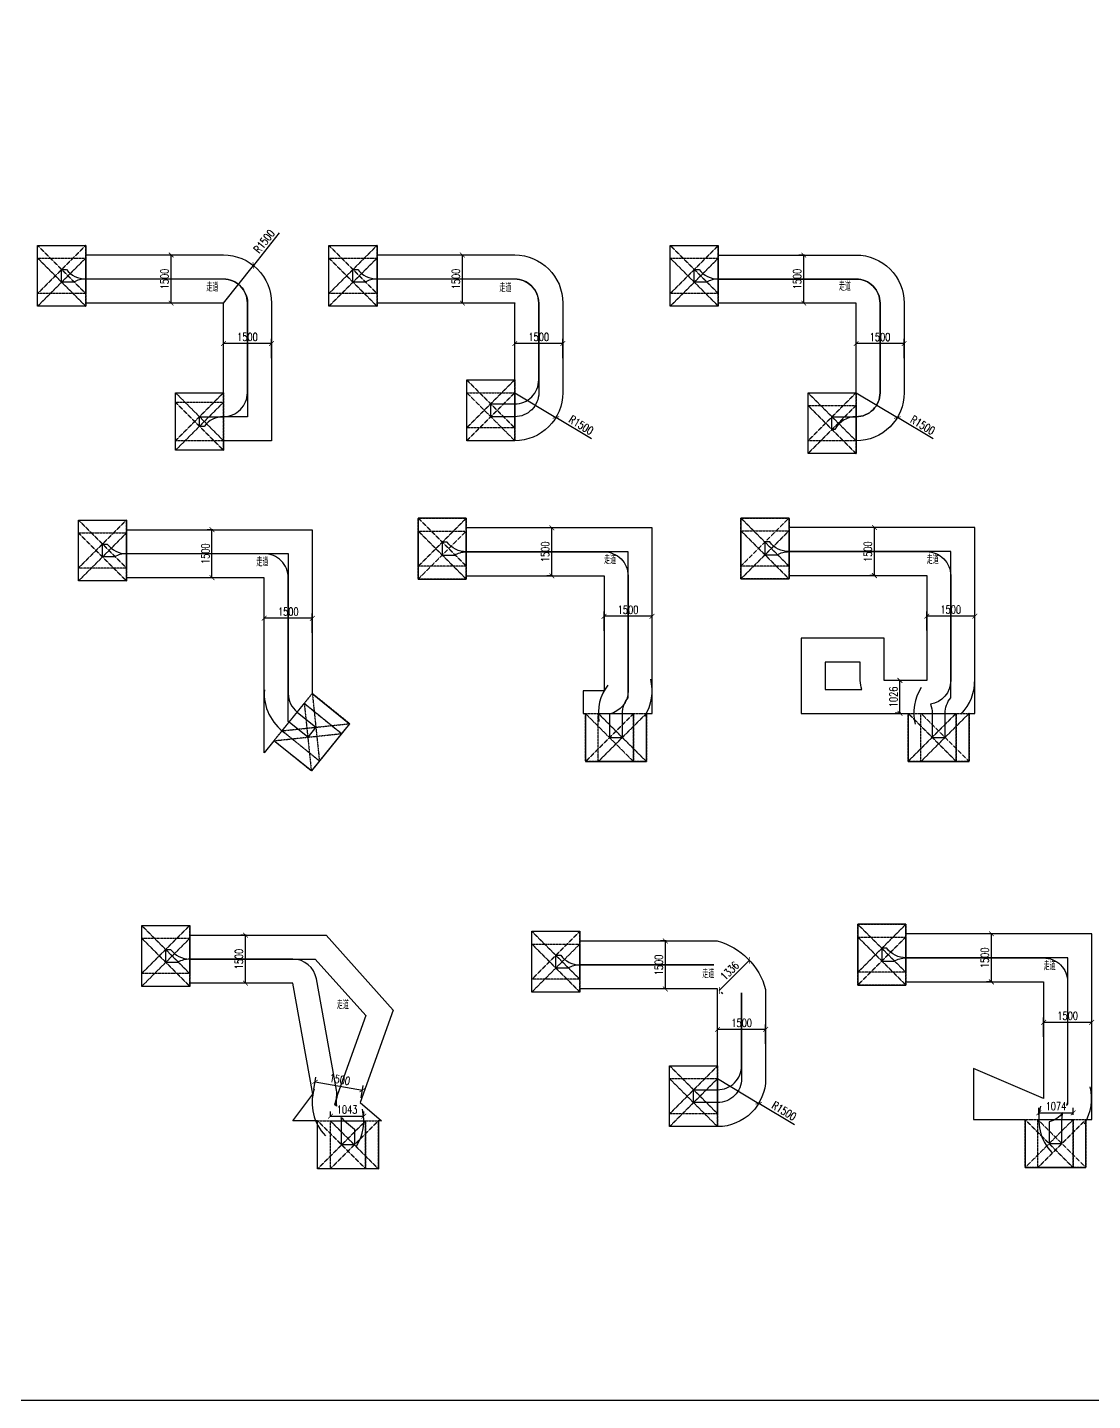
# Model space of a CAD drawing. Header units: millimetres. Extents: x -39580 to 198652, y -46837 to 40673.
# Drawn here: x -10648 to 22603, y -46837 to -3957 of the extents above; entities that cross this region are included whole.
import ezdxf

# ---------------------------------------------------------------- set-up
doc = ezdxf.new("R2010")
doc.units = ezdxf.units.MM
doc.header["$LTSCALE"] = 10
doc.header["$PDMODE"] = 35
doc.linetypes.add('HIDDEN', pattern=[0.375, 0.25, -0.125])
doc.layers.get('Defpoints').update_dxf_attribs({"color": 140})
for name, color, linetype in [('图层1', 6, 'Continuous'), ('图层2', 1, 'Continuous'), ('图层3', 3, 'Continuous'), ('图层4', 8, 'Continuous')]:
    doc.layers.add(name, color=color, linetype=linetype)
doc.styles.add('Annotative', font='romans.shx', dxfattribs={"width": 0.75, "bigfont": 'gbcbig.shx'})
doc.styles.add('Arch-Dim', font='romans.shx', dxfattribs={"width": 0.75, "bigfont": 'gbcbig.shx'})
doc.dimstyles.new('Annotative', dxfattribs={"dimscale": 100, "dimtxt": 2.5, "dimasz": 1.5, "dimexe": 1.5, "dimexo": 1.5, "dimgap": 0.8, "dimtad": 1, "dimdec": 0, "dimzin": 3, "dimdsep": 46, "dimtxsty": 'Arch-Dim', "dimblk": 'ARCHTICK', "dimcen": 2.5, "dimazin": 2, "dimtfac": 0.75, "dimtdec": 0, "dimtix": 1, "dimtmove": 2, "dimatfit": 3, "dimfxl": 1, "dimtolj": 1, "dimtzin": 0, "dimarcsym": 0})

# ---------------------------------------------------------------- blocks, each defined once
blk = doc.blocks.new('_ArchTick')
at = {"color": 0, "linetype": 'ByBlock', "const_width": 0.15}
blk.add_lwpolyline([(-0.5, -0.5), (0.5, 0.5)], dxfattribs=at)
blk = doc.blocks.new('*D45')
at = {"color": 0, "lineweight": -2, "transparency": 16777216}
for p, q in [((-4530, -14280), (-4530, -13678)), ((-3030, -14280), (-3030, -13678)), ((-3030, -13828), (-4530, -13828))]:
    blk.add_line(p, q, dxfattribs=at)
at = {"layer": 'Defpoints', "color": 0, "transparency": 16777216}
for p in [(-4530, -13828), (-4530, -14430), (-3030, -14430)]:
    blk.add_point(p, dxfattribs=at)
at = {"color": 0, "lineweight": -2, "transparency": 16777216, "xscale": 150, "yscale": 150, "zscale": 150, "rotation": 180}
blk.add_blockref('_ArchTick', (-4530, -13828), dxfattribs=at)
at = {"color": 0, "lineweight": -2, "transparency": 16777216, "xscale": 150, "yscale": 150, "zscale": 150}
blk.add_blockref('_ArchTick', (-3030, -13828), dxfattribs=at)
at = {"color": 0, "transparency": 16777216, "insert": (-3780, -13623), "char_height": 250, "attachment_point": 5, "style": 'Arch-Dim'}
blk.add_mtext('\\A1;1500', dxfattribs=at)
blk = doc.blocks.new('*D46')
at = {"color": 0, "lineweight": -2, "transparency": 16777216}
for p, q in [((-6139, -11063), (-6312, -11063)), ((-6162, -12563), (-6162, -11063)), ((-6139, -12563), (-6312, -12563))]:
    blk.add_line(p, q, dxfattribs=at)
at = {"layer": 'Defpoints', "color": 0, "transparency": 16777216}
for p in [(-6162, -11063), (-5989, -11063), (-5989, -12563)]:
    blk.add_point(p, dxfattribs=at)
at = {"color": 0, "lineweight": -2, "transparency": 16777216, "xscale": 150, "yscale": 150, "zscale": 150}
for p, rotation in [((-6162, -11063), 90), ((-6162, -12563), 270)]:
    blk.add_blockref('_ArchTick', p, dxfattribs=dict(at, rotation=rotation))
at = {"color": 0, "transparency": 16777216, "insert": (-6367, -11813), "char_height": 250, "attachment_point": 5, "rotation": 90, "style": 'Arch-Dim'}
blk.add_mtext('\\A1;1500', dxfattribs=at)
blk = doc.blocks.new('*D47')
at = {"color": 0, "lineweight": -2, "transparency": 16777216}
for p, q in [((15220, -14281), (15220, -13679)), ((16720, -14281), (16720, -13679)), ((16720, -13829), (15220, -13829))]:
    blk.add_line(p, q, dxfattribs=at)
at = {"layer": 'Defpoints', "color": 0, "transparency": 16777216}
for p in [(15220, -13829), (15220, -14431), (16720, -14431)]:
    blk.add_point(p, dxfattribs=at)
at = {"color": 0, "lineweight": -2, "transparency": 16777216, "xscale": 150, "yscale": 150, "zscale": 150, "rotation": 180}
blk.add_blockref('_ArchTick', (15220, -13829), dxfattribs=at)
at = {"color": 0, "lineweight": -2, "transparency": 16777216, "xscale": 150, "yscale": 150, "zscale": 150}
blk.add_blockref('_ArchTick', (16720, -13829), dxfattribs=at)
at = {"color": 0, "transparency": 16777216, "insert": (15970, -13624), "char_height": 250, "attachment_point": 5, "style": 'Arch-Dim'}
blk.add_mtext('\\A1;1500', dxfattribs=at)
blk = doc.blocks.new('*D48')
at = {"color": 0, "lineweight": -2, "transparency": 16777216}
for p, q in [((13611, -11064), (13438, -11064)), ((13588, -12564), (13588, -11064)), ((13611, -12564), (13438, -12564))]:
    blk.add_line(p, q, dxfattribs=at)
at = {"layer": 'Defpoints', "color": 0, "transparency": 16777216}
for p in [(13588, -11064), (13761, -11064), (13761, -12564)]:
    blk.add_point(p, dxfattribs=at)
at = {"color": 0, "lineweight": -2, "transparency": 16777216, "xscale": 150, "yscale": 150, "zscale": 150}
for p, rotation in [((13588, -11064), 90), ((13588, -12564), 270)]:
    blk.add_blockref('_ArchTick', p, dxfattribs=dict(at, rotation=rotation))
at = {"color": 0, "transparency": 16777216, "insert": (13383, -11814), "char_height": 250, "attachment_point": 5, "rotation": 90, "style": 'Arch-Dim'}
blk.add_mtext('\\A1;1500', dxfattribs=at)
blk = doc.blocks.new('*D49')
at = {"color": 0, "lineweight": -2, "transparency": 16777216}
for p, q in [((4564, -14280), (4564, -13678)), ((6064, -14280), (6064, -13678)), ((6064, -13828), (4564, -13828))]:
    blk.add_line(p, q, dxfattribs=at)
at = {"layer": 'Defpoints', "color": 0, "transparency": 16777216}
for p in [(4564, -13828), (4564, -14430), (6064, -14430)]:
    blk.add_point(p, dxfattribs=at)
at = {"color": 0, "lineweight": -2, "transparency": 16777216, "xscale": 150, "yscale": 150, "zscale": 150, "rotation": 180}
blk.add_blockref('_ArchTick', (4564, -13828), dxfattribs=at)
at = {"color": 0, "lineweight": -2, "transparency": 16777216, "xscale": 150, "yscale": 150, "zscale": 150}
blk.add_blockref('_ArchTick', (6064, -13828), dxfattribs=at)
at = {"color": 0, "transparency": 16777216, "insert": (5314, -13623), "char_height": 250, "attachment_point": 5, "style": 'Arch-Dim'}
blk.add_mtext('\\A1;1500', dxfattribs=at)
blk = doc.blocks.new('*D50')
at = {"color": 0, "lineweight": -2, "transparency": 16777216}
for p, q in [((2955, -11063), (2782, -11063)), ((2932, -12563), (2932, -11063)), ((2955, -12563), (2782, -12563))]:
    blk.add_line(p, q, dxfattribs=at)
at = {"layer": 'Defpoints', "color": 0, "transparency": 16777216}
for p in [(2932, -11063), (3105, -11063), (3105, -12563)]:
    blk.add_point(p, dxfattribs=at)
at = {"color": 0, "lineweight": -2, "transparency": 16777216, "xscale": 150, "yscale": 150, "zscale": 150}
for p, rotation in [((2932, -11063), 90), ((2932, -12563), 270)]:
    blk.add_blockref('_ArchTick', p, dxfattribs=dict(at, rotation=rotation))
at = {"color": 0, "transparency": 16777216, "insert": (2727, -11813), "char_height": 250, "attachment_point": 5, "rotation": 90, "style": 'Arch-Dim'}
blk.add_mtext('\\A1;1500', dxfattribs=at)
blk = doc.blocks.new('*D55')
at = {"color": 0, "lineweight": -2, "transparency": 16777216}
for p, q in [((-3256, -22858), (-3256, -22256)), ((-1756, -22858), (-1756, -22256)), ((-1756, -22406), (-3256, -22406))]:
    blk.add_line(p, q, dxfattribs=at)
at = {"layer": 'Defpoints', "color": 0, "transparency": 16777216}
for p in [(-3256, -22406), (-3256, -23008), (-1756, -23008)]:
    blk.add_point(p, dxfattribs=at)
at = {"color": 0, "lineweight": -2, "transparency": 16777216, "xscale": 150, "yscale": 150, "zscale": 150, "rotation": 180}
blk.add_blockref('_ArchTick', (-3256, -22406), dxfattribs=at)
at = {"color": 0, "lineweight": -2, "transparency": 16777216, "xscale": 150, "yscale": 150, "zscale": 150}
blk.add_blockref('_ArchTick', (-1756, -22406), dxfattribs=at)
at = {"color": 0, "transparency": 16777216, "insert": (-2506, -22201), "char_height": 250, "attachment_point": 5, "style": 'Arch-Dim'}
blk.add_mtext('\\A1;1500', dxfattribs=at)
blk = doc.blocks.new('*D56')
at = {"color": 0, "lineweight": -2, "transparency": 16777216}
for p, q in [((-4865, -19641), (-5038, -19641)), ((-4888, -21141), (-4888, -19641)), ((-4865, -21141), (-5038, -21141))]:
    blk.add_line(p, q, dxfattribs=at)
at = {"layer": 'Defpoints', "color": 0, "transparency": 16777216}
for p in [(-4888, -19641), (-4715, -19641), (-4715, -21141)]:
    blk.add_point(p, dxfattribs=at)
at = {"color": 0, "lineweight": -2, "transparency": 16777216, "xscale": 150, "yscale": 150, "zscale": 150}
for p, rotation in [((-4888, -19641), 90), ((-4888, -21141), 270)]:
    blk.add_blockref('_ArchTick', p, dxfattribs=dict(at, rotation=rotation))
at = {"color": 0, "transparency": 16777216, "insert": (-5093, -20391), "char_height": 250, "attachment_point": 5, "rotation": 90, "style": 'Arch-Dim'}
blk.add_mtext('\\A1;1500', dxfattribs=at)
blk = doc.blocks.new('*D63')
at = {"color": 0, "lineweight": -2, "transparency": 16777216}
for p, q in [((-1713, -37125), (-1644, -36736)), ((-1670, -36884), (-193, -37143)), ((-235, -37384), (-167, -36996))]:
    blk.add_line(p, q, dxfattribs=at)
at = {"layer": 'Defpoints', "color": 0, "transparency": 16777216}
for p in [(-1739, -37273), (-193, -37143), (-261, -37532)]:
    blk.add_point(p, dxfattribs=at)
at = {"color": 0, "lineweight": -2, "transparency": 16777216, "xscale": 150, "yscale": 150, "zscale": 150}
for p, rotation in [((-1670, -36884), 170.0445461159565), ((-193, -37143), 350.0445461159565)]:
    blk.add_blockref('_ArchTick', p, dxfattribs=dict(at, rotation=rotation))
at = {"color": 0, "transparency": 16777216, "insert": (-896, -36812), "char_height": 250, "attachment_point": 5, "rotation": 350.0445, "style": 'Arch-Dim'}
blk.add_mtext('\\A1;1500', dxfattribs=at)
blk = doc.blocks.new('*D64')
at = {"color": 0, "lineweight": -2, "transparency": 16777216}
for p, q in [((-3817, -32302), (-3990, -32302)), ((-3840, -33802), (-3840, -32302)), ((-3817, -33802), (-3990, -33802))]:
    blk.add_line(p, q, dxfattribs=at)
at = {"layer": 'Defpoints', "color": 0, "transparency": 16777216}
for p in [(-3840, -32302), (-3667, -32302), (-3667, -33802)]:
    blk.add_point(p, dxfattribs=at)
at = {"color": 0, "lineweight": -2, "transparency": 16777216, "xscale": 150, "yscale": 150, "zscale": 150}
for p, rotation in [((-3840, -32302), 90), ((-3840, -33802), 270)]:
    blk.add_blockref('_ArchTick', p, dxfattribs=dict(at, rotation=rotation))
at = {"color": 0, "transparency": 16777216, "insert": (-4045, -33052), "char_height": 250, "attachment_point": 5, "rotation": 90, "style": 'Arch-Dim'}
blk.add_mtext('\\A1;1500', dxfattribs=at)
blk = doc.blocks.new('*D65')
at = {"color": 0, "lineweight": -2, "transparency": 16777216}
for p, q in [((7353, -22799), (7353, -22197)), ((8853, -22799), (8853, -22197)), ((8853, -22347), (7353, -22347))]:
    blk.add_line(p, q, dxfattribs=at)
at = {"layer": 'Defpoints', "color": 0, "transparency": 16777216}
for p in [(7353, -22347), (7353, -22949), (8853, -22949)]:
    blk.add_point(p, dxfattribs=at)
at = {"color": 0, "lineweight": -2, "transparency": 16777216, "xscale": 150, "yscale": 150, "zscale": 150, "rotation": 180}
blk.add_blockref('_ArchTick', (7353, -22347), dxfattribs=at)
at = {"color": 0, "lineweight": -2, "transparency": 16777216, "xscale": 150, "yscale": 150, "zscale": 150}
blk.add_blockref('_ArchTick', (8853, -22347), dxfattribs=at)
at = {"color": 0, "transparency": 16777216, "insert": (8103, -22142), "char_height": 250, "attachment_point": 5, "style": 'Arch-Dim'}
blk.add_mtext('\\A1;1500', dxfattribs=at)
blk = doc.blocks.new('*D66')
at = {"color": 0, "lineweight": -2, "transparency": 16777216}
for p, q in [((5744, -19582), (5571, -19582)), ((5721, -21082), (5721, -19582)), ((5744, -21082), (5571, -21082))]:
    blk.add_line(p, q, dxfattribs=at)
at = {"layer": 'Defpoints', "color": 0, "transparency": 16777216}
for p in [(5721, -19582), (5894, -19582), (5894, -21082)]:
    blk.add_point(p, dxfattribs=at)
at = {"color": 0, "lineweight": -2, "transparency": 16777216, "xscale": 150, "yscale": 150, "zscale": 150}
for p, rotation in [((5721, -19582), 90), ((5721, -21082), 270)]:
    blk.add_blockref('_ArchTick', p, dxfattribs=dict(at, rotation=rotation))
at = {"color": 0, "transparency": 16777216, "insert": (5516, -20332), "char_height": 250, "attachment_point": 5, "rotation": 90, "style": 'Arch-Dim'}
blk.add_mtext('\\A1;1500', dxfattribs=at)
blk = doc.blocks.new('*D67')
at = {"color": 0, "lineweight": -2, "transparency": 16777216}
for p, q in [((10898, -35700), (10898, -35098)), ((12398, -35700), (12398, -35098)), ((12398, -35248), (10898, -35248))]:
    blk.add_line(p, q, dxfattribs=at)
at = {"layer": 'Defpoints', "color": 0, "transparency": 16777216}
for p in [(10898, -35248), (10898, -35850), (12398, -35850)]:
    blk.add_point(p, dxfattribs=at)
at = {"color": 0, "lineweight": -2, "transparency": 16777216, "xscale": 150, "yscale": 150, "zscale": 150, "rotation": 180}
blk.add_blockref('_ArchTick', (10898, -35248), dxfattribs=at)
at = {"color": 0, "lineweight": -2, "transparency": 16777216, "xscale": 150, "yscale": 150, "zscale": 150}
blk.add_blockref('_ArchTick', (12398, -35248), dxfattribs=at)
at = {"color": 0, "transparency": 16777216, "insert": (11648, -35043), "char_height": 250, "attachment_point": 5, "style": 'Arch-Dim'}
blk.add_mtext('\\A1;1500', dxfattribs=at)
blk = doc.blocks.new('*D68')
at = {"color": 0, "lineweight": -2, "transparency": 16777216}
for p, q in [((9289, -32483), (9116, -32483)), ((9266, -33983), (9266, -32483)), ((9289, -33983), (9116, -33983))]:
    blk.add_line(p, q, dxfattribs=at)
at = {"layer": 'Defpoints', "color": 0, "transparency": 16777216}
for p in [(9266, -32483), (9439, -32483), (9439, -33983)]:
    blk.add_point(p, dxfattribs=at)
at = {"color": 0, "lineweight": -2, "transparency": 16777216, "xscale": 150, "yscale": 150, "zscale": 150}
for p, rotation in [((9266, -32483), 90), ((9266, -33983), 270)]:
    blk.add_blockref('_ArchTick', p, dxfattribs=dict(at, rotation=rotation))
at = {"color": 0, "transparency": 16777216, "insert": (9061, -33233), "char_height": 250, "attachment_point": 5, "rotation": 90, "style": 'Arch-Dim'}
blk.add_mtext('\\A1;1500', dxfattribs=at)
blk = doc.blocks.new('*D69')
at = {"color": 0, "lineweight": -2, "transparency": 16777216}
for p, q in [((10948, -34033), (11892, -33089)), ((11948, -33145), (11999, -33195)), ((11004, -34089), (11054, -34139))]:
    blk.add_line(p, q, dxfattribs=at)
at = {"layer": 'Defpoints', "color": 0, "transparency": 16777216}
for p in [(11842, -33039), (11892, -33089), (10898, -33983)]:
    blk.add_point(p, dxfattribs=at)
at = {"color": 0, "lineweight": -2, "transparency": 16777216, "xscale": 150, "yscale": 150, "zscale": 150}
for p, rotation in [((11892, -33089), 45.00024365882697), ((10948, -34033), 225.0002436588269)]:
    blk.add_blockref('_ArchTick', p, dxfattribs=dict(at, rotation=rotation))
at = {"color": 0, "transparency": 16777216, "insert": (11275, -33416), "char_height": 250, "attachment_point": 5, "rotation": 45.0002, "style": 'Arch-Dim'}
blk.add_mtext('\\A1;1336', dxfattribs=at)
blk = doc.blocks.new('*D70')
at = {"color": 0, "lineweight": -2, "transparency": 16777216}
for p, q in [((21076, -35479), (21076, -34877)), ((22576, -35027), (21076, -35027)), ((22576, -35479), (22576, -34877))]:
    blk.add_line(p, q, dxfattribs=at)
at = {"layer": 'Defpoints', "color": 0, "transparency": 16777216}
for p in [(21076, -35027), (21076, -35629), (22576, -35629)]:
    blk.add_point(p, dxfattribs=at)
at = {"color": 0, "lineweight": -2, "transparency": 16777216, "xscale": 150, "yscale": 150, "zscale": 150, "rotation": 180}
blk.add_blockref('_ArchTick', (21076, -35027), dxfattribs=at)
at = {"color": 0, "lineweight": -2, "transparency": 16777216, "xscale": 150, "yscale": 150, "zscale": 150}
blk.add_blockref('_ArchTick', (22576, -35027), dxfattribs=at)
at = {"color": 0, "transparency": 16777216, "insert": (21826, -34822), "char_height": 250, "attachment_point": 5, "style": 'Arch-Dim'}
blk.add_mtext('\\A1;1500', dxfattribs=at)
blk = doc.blocks.new('*D71')
at = {"color": 0, "lineweight": -2, "transparency": 16777216}
for p, q in [((19467, -32262), (19294, -32262)), ((19444, -33762), (19444, -32262)), ((19467, -33762), (19294, -33762))]:
    blk.add_line(p, q, dxfattribs=at)
at = {"layer": 'Defpoints', "color": 0, "transparency": 16777216}
for p in [(19444, -32262), (19617, -32262), (19617, -33762)]:
    blk.add_point(p, dxfattribs=at)
at = {"color": 0, "lineweight": -2, "transparency": 16777216, "xscale": 150, "yscale": 150, "zscale": 150}
for p, rotation in [((19444, -32262), 90), ((19444, -33762), 270)]:
    blk.add_blockref('_ArchTick', p, dxfattribs=dict(at, rotation=rotation))
at = {"color": 0, "transparency": 16777216, "insert": (19239, -33012), "char_height": 250, "attachment_point": 5, "rotation": 90, "style": 'Arch-Dim'}
blk.add_mtext('\\A1;1500', dxfattribs=at)
blk = doc.blocks.new('*D72')
at = {"color": 0, "lineweight": -2, "transparency": 16777216}
for p, q in [((17427, -22793), (17427, -22191)), ((18927, -22793), (18927, -22191)), ((18927, -22341), (17427, -22341))]:
    blk.add_line(p, q, dxfattribs=at)
at = {"layer": 'Defpoints', "color": 0, "transparency": 16777216}
for p in [(17427, -22341), (17427, -22943), (18927, -22943)]:
    blk.add_point(p, dxfattribs=at)
at = {"color": 0, "lineweight": -2, "transparency": 16777216, "xscale": 150, "yscale": 150, "zscale": 150, "rotation": 180}
blk.add_blockref('_ArchTick', (17427, -22341), dxfattribs=at)
at = {"color": 0, "lineweight": -2, "transparency": 16777216, "xscale": 150, "yscale": 150, "zscale": 150}
blk.add_blockref('_ArchTick', (18927, -22341), dxfattribs=at)
at = {"color": 0, "transparency": 16777216, "insert": (18177, -22136), "char_height": 250, "attachment_point": 5, "style": 'Arch-Dim'}
blk.add_mtext('\\A1;1500', dxfattribs=at)
blk = doc.blocks.new('*D73')
at = {"color": 0, "lineweight": -2, "transparency": 16777216}
for p, q in [((15818, -19576), (15645, -19576)), ((15795, -21076), (15795, -19576)), ((15818, -21076), (15645, -21076))]:
    blk.add_line(p, q, dxfattribs=at)
at = {"layer": 'Defpoints', "color": 0, "transparency": 16777216}
for p in [(15795, -19576), (15968, -19576), (15968, -21076)]:
    blk.add_point(p, dxfattribs=at)
at = {"color": 0, "lineweight": -2, "transparency": 16777216, "xscale": 150, "yscale": 150, "zscale": 150}
for p, rotation in [((15795, -19576), 90), ((15795, -21076), 270)]:
    blk.add_blockref('_ArchTick', p, dxfattribs=dict(at, rotation=rotation))
at = {"color": 0, "transparency": 16777216, "insert": (15590, -20326), "char_height": 250, "attachment_point": 5, "rotation": 90, "style": 'Arch-Dim'}
blk.add_mtext('\\A1;1500', dxfattribs=at)
blk = doc.blocks.new('*D75')
at = {"color": 0, "lineweight": -2, "transparency": 16777216}
for p in [(-2787, -10373), (-4530, -12563)]:
    blk.add_line(p, (-3596, -11389), dxfattribs=at)
at = {"layer": 'Defpoints', "color": 0, "transparency": 16777216}
for p in [(-3596, -11389), (-4530, -12563)]:
    blk.add_point(p, dxfattribs=at)
at = {"color": 0, "lineweight": -2, "transparency": 16777216, "xscale": 150, "yscale": 150, "zscale": 150, "rotation": 231.4679126425083}
blk.add_blockref('_ArchTick', (-3596, -11389), dxfattribs=at)
at = {"color": 0, "transparency": 16777216, "insert": (-3258, -10636), "char_height": 250, "attachment_point": 5, "rotation": 51.4679, "style": 'Arch-Dim'}
blk.add_mtext('\\A1;R1500', dxfattribs=at)
blk = doc.blocks.new('*D76')
at = {"color": 0, "lineweight": -2, "transparency": 16777216}
for p in [(4564, -15363), (6962, -16807)]:
    blk.add_line(p, (5849, -16137), dxfattribs=at)
at = {"layer": 'Defpoints', "color": 0, "transparency": 16777216}
for p in [(4564, -15363), (5849, -16137)]:
    blk.add_point(p, dxfattribs=at)
at = {"color": 0, "lineweight": -2, "transparency": 16777216, "xscale": 150, "yscale": 150, "zscale": 150, "rotation": 148.9387344755184}
blk.add_blockref('_ArchTick', (5849, -16137), dxfattribs=at)
at = {"color": 0, "transparency": 16777216, "insert": (6640, -16374), "char_height": 250, "attachment_point": 5, "rotation": 328.9387, "style": 'Arch-Dim'}
blk.add_mtext('\\A1;R1500', dxfattribs=at)
blk = doc.blocks.new('*D77')
at = {"color": 0, "lineweight": -2, "transparency": 16777216}
for p in [(15226, -15364), (17623, -16808)]:
    blk.add_line(p, (16510, -16138), dxfattribs=at)
at = {"layer": 'Defpoints', "color": 0, "transparency": 16777216}
for p in [(15226, -15364), (16510, -16138)]:
    blk.add_point(p, dxfattribs=at)
at = {"color": 0, "lineweight": -2, "transparency": 16777216, "xscale": 150, "yscale": 150, "zscale": 150, "rotation": 148.9387344755183}
blk.add_blockref('_ArchTick', (16510, -16138), dxfattribs=at)
at = {"color": 0, "transparency": 16777216, "insert": (17301, -16375), "char_height": 250, "attachment_point": 5, "rotation": 328.9387, "style": 'Arch-Dim'}
blk.add_mtext('\\A1;R1500', dxfattribs=at)
blk = doc.blocks.new('*D78')
at = {"color": 0, "lineweight": -2, "transparency": 16777216}
for p, q in [((16614, -24350), (16441, -24350)), ((16591, -25376), (16591, -24350)), ((16614, -25376), (16441, -25376))]:
    blk.add_line(p, q, dxfattribs=at)
at = {"layer": 'Defpoints', "color": 0, "transparency": 16777216}
for p in [(16591, -24350), (16764, -24350), (16764, -25376)]:
    blk.add_point(p, dxfattribs=at)
at = {"color": 0, "lineweight": -2, "transparency": 16777216, "xscale": 150, "yscale": 150, "zscale": 150}
for p, rotation in [((16591, -24350), 90), ((16591, -25376), 270)]:
    blk.add_blockref('_ArchTick', p, dxfattribs=dict(at, rotation=rotation))
at = {"color": 0, "transparency": 16777216, "insert": (16386, -24863), "char_height": 250, "attachment_point": 5, "rotation": 90, "style": 'Arch-Dim'}
blk.add_mtext('\\A1;1026', dxfattribs=at)
blk = doc.blocks.new('*D80')
at = {"color": 0, "lineweight": -2, "transparency": 16777216}
for p in [(10898, -36783), (13296, -38227)]:
    blk.add_line(p, (12183, -37557), dxfattribs=at)
at = {"layer": 'Defpoints', "color": 0, "transparency": 16777216}
for p in [(10898, -36783), (12183, -37557)]:
    blk.add_point(p, dxfattribs=at)
at = {"color": 0, "lineweight": -2, "transparency": 16777216, "xscale": 150, "yscale": 150, "zscale": 150, "rotation": 148.9387344755187}
blk.add_blockref('_ArchTick', (12183, -37557), dxfattribs=at)
at = {"color": 0, "transparency": 16777216, "insert": (12973, -37794), "char_height": 250, "attachment_point": 5, "rotation": 328.9387, "style": 'Arch-Dim'}
blk.add_mtext('\\A1;R1500', dxfattribs=at)
blk = doc.blocks.new('*D101')
at = {"color": 0, "lineweight": -2, "transparency": 16777216}
for p, q in [((-1191, -37952), (-1191, -37806)), ((-1191, -37956), (-149, -37956)), ((-149, -37952), (-149, -37806))]:
    blk.add_line(p, q, dxfattribs=at)
at = {"layer": 'Defpoints', "color": 0, "transparency": 16777216}
for p in [(-1191, -38102), (-149, -37956), (-149, -38102)]:
    blk.add_point(p, dxfattribs=at)
at = {"color": 0, "lineweight": -2, "transparency": 16777216, "xscale": 150, "yscale": 150, "zscale": 150, "rotation": 180}
blk.add_blockref('_ArchTick', (-1191, -37956), dxfattribs=at)
at = {"color": 0, "lineweight": -2, "transparency": 16777216, "xscale": 150, "yscale": 150, "zscale": 150}
blk.add_blockref('_ArchTick', (-149, -37956), dxfattribs=at)
at = {"color": 0, "transparency": 16777216, "insert": (-670, -37751), "char_height": 250, "attachment_point": 5, "style": 'Arch-Dim'}
blk.add_mtext('\\A1;1043', dxfattribs=at)
blk = doc.blocks.new('*D104')
at = {"color": 0, "lineweight": -2, "transparency": 16777216}
for p, q in [((20923, -37912), (20923, -37701)), ((21997, -37912), (21997, -37701)), ((20923, -37851), (21997, -37851))]:
    blk.add_line(p, q, dxfattribs=at)
at = {"layer": 'Defpoints', "color": 0, "transparency": 16777216}
for p in [(20923, -38062), (21997, -37851), (21997, -38062)]:
    blk.add_point(p, dxfattribs=at)
at = {"color": 0, "lineweight": -2, "transparency": 16777216, "xscale": 150, "yscale": 150, "zscale": 150, "rotation": 180}
blk.add_blockref('_ArchTick', (20923, -37851), dxfattribs=at)
at = {"color": 0, "lineweight": -2, "transparency": 16777216, "xscale": 150, "yscale": 150, "zscale": 150}
blk.add_blockref('_ArchTick', (21997, -37851), dxfattribs=at)
at = {"color": 0, "transparency": 16777216, "insert": (21460, -37646), "char_height": 250, "attachment_point": 5, "style": 'Arch-Dim'}
blk.add_mtext('\\A1;1074', dxfattribs=at)

msp = doc.modelspace()

# ---------------------------------------------------------------- linework, layer by layer
msp.add_lwpolyline([(-39579.6, -3082), (59549.9, -3082), (59549.9, -46837), (-39579.6, -46837)], close=True)
at = {"color": 2}
for centre, start, end in [((7352.9, -24671.4), 328.1039, 13.89885), ((17426.6, -24350.4), 315.66104, 1.456), ((-1756, -24755.3), 175.73247, 235.54917), ((8673.6, -25382.4), 143.5888, 189.38376), ((18520.8, -25376.4), 147.43096, 193.22592), ((-261.1, -37532), 163.73247, 223.54916), ((21075.9, -37402.9), 328.1039, 13.89885), ((22423.1, -38062.5), 163.73247, 223.54916), ((-1648.6, -38101.9), 328.1039, 13.89885)]:
    msp.add_arc(centre, 1500, start, end, dxfattribs=at)
for p in [(-4530.4, -12562.7), (4564.3, -12562.7), (15219.8, -12563.8), (4564.3, -15362.7), (15225.5, -15363.8), (17426.6, -24350.4), (-1756, -24755.3), (7352.9, -24671.4), (8673.6, -25382.4), (18520.8, -25376.4), (-261.1, -37532), (21075.9, -37402.9), (-1648.6, -38101.9), (22423.1, -38062.5)]:
    msp.add_point(p, dxfattribs=at)
at = {"layer": '图层1'}
for points in [[(-8830.4, -11062.7), (-4530.4, -11062.7, -0.4142136), (-3030.4, -12562.7), (-3030.4, -16862.7), (-4530.4, -16862.7), (-4530.4, -17162.7), (-6030.4, -17162.7), (-6030.4, -15362.7), (-4530.4, -15362.7), (-4530.4, -12562.7), (-8830.4, -12562.7), (-8830.4, -12662.7), (-10330.4, -12662.7), (-10330.4, -10762.7), (-8830.4, -10762.7)], [(264.3, -12562.7), (264.3, -12662.7), (-1235.7, -12662.7), (-1235.7, -10762.7), (264.3, -10762.7), (264.3, -11062.7), (4564.3, -11062.7, -0.4140696), (6064.3, -12562.7), (6064.3, -15362.7, -0.4142136), (4564.3, -16862.7), (4564.3, -16862.7), (3064.3, -16862.7), (3064.3, -14962.7), (4564.3, -14962.7), (4564.3, -12562.7)], [(10919.8, -12563.8), (10919.8, -12663.8), (9419.8, -12663.8), (9419.8, -10763.8), (10919.8, -10763.8), (10919.8, -11063.8), (15219.8, -11063.8, -0.4142136), (16719.8, -12563.8), (16719.8, -15363.8, -0.4142136), (15219.8, -16863.8), (15219.8, -17263.8), (13719.8, -17263.8), (13719.8, -15363.8), (15219.8, -15363.8), (15219.8, -12563.8)], [(6597.7, -33983.1), (6597.7, -34083.1), (5097.7, -34083.1), (5097.7, -32183.1), (6597.7, -32183.1), (6597.7, -32483.1), (10884.5, -32483.1, -0.265776), (12397.7, -33996.4), (12397.7, -36783.1, -0.4142136), (10897.7, -38283.1), (10897.7, -38283.1), (9397.7, -38283.1), (9397.7, -36383.1), (10897.7, -36383.1), (10897.7, -33983.1)]]:
    msp.add_lwpolyline(points, format="xyb", close=True, dxfattribs=at)
for points in [[(8852.9, -19582.4), (3052.9, -19582.4), (3052.9, -19282.4), (1552.9, -19282.4), (1552.9, -21182.4), (3052.9, -21182.4), (3052.9, -21082.4), (7352.9, -21082.4), (7352.9, -24671.4), (6696.9, -24671.4), (6696.9, -25382.4), (6773.6, -25382.4), (6773.6, -26882.4), (8673.6, -26882.4), (8673.6, -25382.4), (8852.9, -25382.4)], [(18926.6, -19576.4), (13126.6, -19576.4), (13126.6, -19276.4), (11626.6, -19276.4), (11626.6, -21176.4), (13126.6, -21176.4), (13126.6, -21076.4), (17426.6, -21076.4), (17426.6, -24350.4), (16100.4, -24350.4), (16100.4, -23028.3), (13508.5, -23028.3), (13508.5, -25376.4), (16847.4, -25376.4), (16847.4, -26876.4), (18747.4, -26876.4), (18747.4, -25376.4), (18926.6, -25376.4)], [(-5582.1, -33901.9), (-7082.1, -33901.9), (-7082.1, -32001.9), (-5582.1, -32001.9), (-5582.1, -32301.9), (-1326.9, -32301.9), (771.4, -34651.1), (-261.1, -37532), (406.3, -38101.9), (308.7, -38101.9), (308.7, -39601.9), (-1591.3, -39601.9), (-1591.3, -38101.9), (-2363.9, -38101.9), (-1738.5, -37272.7), (-2363.9, -33801.9), (-5582.1, -33801.9)], [(22575.9, -32262.5), (16775.9, -32262.5), (16775.9, -31962.5), (15275.9, -31962.5), (15275.9, -33862.5), (16775.9, -33862.5), (16775.9, -33762.5), (21075.9, -33762.5), (21075.9, -37402.9), (18881.9, -36465.4), (18881.9, -38062.5), (20496.7, -38062.5), (20496.7, -39562.5), (22396.7, -39562.5), (22396.7, -38062.5), (22575.9, -38062.5)]]:
    msp.add_lwpolyline(points, close=True, dxfattribs=at)
msp.add_lwpolyline([(-3256, -21140.7), (-7556, -21140.7), (-7556, -21240.7), (-9056, -21240.7), (-9056, -19340.7), (-7556, -19340.7), (-7556, -19640.7), (-1756, -19640.7), (-1756, -24755.3), (-1756, -24755.3), (-590.1, -25699.1), (-1785.6, -27175.9), (-2951.5, -26232.1), (-3256, -26608.3), (-3256, -21140.7)], dxfattribs=at)
at = {"layer": '图层2'}
for points in [[(-5956, -33152.9), (-6333.1, -33152.9), (-6333.1, -32750.9), (-6181.6, -32750.9, 0.2362441), (-5582.1, -33050.9), (-1662.2, -33050.9), (-84, -34817.8), (-966.2, -37279.3, 0.1225149), (-1002.4, -37639.1, 0.0266788), (-1055, -37579, 0.1510539), (-1001.4, -37139.8), (-1626.8, -33669.1, 0.3629067), (-2363.9, -33052.9), (-5582.1, -33052.9, 0.1314167)], [(6223.8, -33334.1), (5846.7, -33334.1), (5846.7, -32932.1), (5998.2, -32932.1, 0.2362441), (6597.7, -33232.1), (10773.5, -33232.1, -0.0010915), (10779.3, -33234.1), (6597.7, -33234.1, 0.1314167)], [(21826.9, -33011.5), (16775.9, -33011.5, -0.2362441), (16176.4, -32711.5), (16024.9, -32711.5), (16024.9, -33113.5), (16402, -33113.5, -0.1314167), (16775.9, -33013.5), (21075.9, -33013.5, -0.4142136), (21824.9, -33762.5), (21824.9, -37402.9, -0.0733068), (21793, -37619, -0.018204), (21826.9, -37576.3)], [(11646.7, -34101.6, -0.0010933), (11648.7, -34107.4), (11648.7, -36783.1, -0.4142136), (10897.7, -37534.1), (10146.7, -37534.1), (10146.7, -37132.1), (10897.7, -37132.1, 0.4142136), (11646.7, -36383.1)], [(-842.3, -38852.9), (-842.3, -38101.9, 0.0358918), (-850, -37994.8, 0.0494973), (-747.5, -38101.5), (-440.3, -38364), (-440.3, -38852.9)], [(21647.7, -38813.5), (21647.7, -38062.5, -0.0733068), (21679.5, -37846.4, -0.1790156), (21245.7, -38132.4), (21245.7, -38813.5)]]:
    msp.add_lwpolyline(points, format="xyb", close=True, dxfattribs=at)
at = {"layer": '图层3'}
for points in [[(-8830.4, -11811.7), (-4530.4, -11811.7, -0.4142136), (-3779.4, -12562.7), (-3779.4, -16113.7), (-4530.4, -16113.7, 0.2362441), (-5129.9, -16413.7), (-5281.4, -16413.7), (-5281.4, -16111.7), (-4530.4, -16111.7, 0.4142136), (-3781.4, -15362.7), (-3781.4, -12562.7, 0.4142136), (-4530.4, -11813.7), (-8830.4, -11813.7, 0.1314167), (-9204.3, -11913.7), (-9581.4, -11913.7), (-9581.4, -11511.7), (-9429.9, -11511.7, 0.2362441)], [(-109.6, -11913.7), (-486.7, -11913.7), (-486.7, -11511.7), (-335.2, -11511.7, 0.2362441), (264.3, -11811.7), (4564.3, -11811.7, -0.4140696), (5315.3, -12562.9), (5315.3, -15362.7, -0.4142136), (4564.3, -16113.7), (3813.3, -16113.7), (3813.3, -15711.7), (4564.3, -15711.7, 0.4142136), (5313.3, -14962.7), (5313.3, -12562.7, 0.4142136), (4564.3, -11813.7), (264.3, -11813.7, 0.1314167)], [(10545.9, -11914.8), (10168.8, -11914.8), (10168.8, -11512.8), (10320.3, -11512.8, 0.2362441), (10919.8, -11812.8), (15219.8, -11812.8, -0.4142136), (15970.8, -12563.8), (15970.8, -15363.8, -0.4142136), (15219.8, -16114.8, 0.2783961), (14557, -16514.8), (14468.8, -16514.8), (14468.8, -16112.8), (15219.8, -16112.8, 0.4142136), (15968.8, -15363.8), (15968.8, -12563.8, 0.4142136), (15219.8, -11814.8), (10919.8, -11814.8, 0.1314167)], [(-3256, -20391.7), (-7556, -20391.7, 0.1314167), (-7929.9, -20491.7), (-8307, -20491.7), (-8307, -20089.7), (-8155.5, -20089.7, 0.2362441), (-7556, -20389.7), (-2505, -20389.7), (-2505, -24755.3, 0.2263182), (-2227.3, -25337.5), (-1643.6, -25810), (-1896.5, -26122.5), (-2480.2, -25649.9, 0.0113034), (-2507, -25629.2), (-2507, -21140.7, 0.4142136)], [(8103.9, -20331.4), (3052.9, -20331.4, -0.2362441), (2453.4, -20031.4), (2301.9, -20031.4), (2301.9, -20433.4), (2679, -20433.4, -0.1314167), (3052.9, -20333.4), (7352.9, -20333.4, -0.4142136), (8101.9, -21082.4), (8101.9, -24671.4, -0.3487253), (7522.6, -25400.9), (7522.6, -26133.4), (7924.6, -26133.4), (7924.6, -25382.4, -0.1784607), (8103.9, -24896.3)], [(18177.6, -20325.4), (13126.6, -20325.4, -0.2362441), (12527.1, -20025.4), (12375.6, -20025.4), (12375.6, -20427.4), (12752.7, -20427.4, -0.1314167), (13126.6, -20327.4), (17426.6, -20327.4, -0.4142136), (18175.6, -21076.4), (18175.6, -24350.4, -0.3704617), (17539.8, -25090.8, -0.0981359), (17596.4, -25376.4), (17596.4, -26127.4), (17998.4, -26127.4), (17998.4, -25376.4, -0.1784607), (18177.6, -24890.2)], [(14257.5, -24627.4), (15404.5, -24627.4, -0.0950109), (15351.4, -24350.4), (15351.4, -23777.3), (14257.5, -23777.3)]]:
    msp.add_lwpolyline(points, format="xyb", close=True, dxfattribs=at)
at = {"layer": '图层4', "linetype": 'HIDDEN'}
for points in [[(-10330.4, -10762.7), (-8830.4, -10762.7), (-8830.4, -12262.7), (-10330.4, -12262.7), (-10330.4, -10762.7), (-8830.4, -12262.7), (-8830.4, -10762.7), (-10330.4, -12262.7)], [(-1235.7, -10762.7), (264.3, -10762.7), (264.3, -12262.7), (-1235.7, -12262.7), (-1235.7, -10762.7), (264.3, -12262.7), (264.3, -10762.7), (-1235.7, -12262.7)], [(9419.8, -10763.8), (10919.8, -10763.8), (10919.8, -12263.8), (9419.8, -12263.8), (9419.8, -10763.8), (10919.8, -12263.8), (10919.8, -10763.8), (9419.8, -12263.8)], [(-10330.4, -11162.7), (-8830.4, -11162.7), (-8830.4, -12662.7), (-10330.4, -12662.7), (-10330.4, -11162.7), (-8830.4, -12662.7), (-8830.4, -11162.7), (-10330.4, -12662.7)], [(-1235.7, -11162.7), (264.3, -11162.7), (264.3, -12662.7), (-1235.7, -12662.7), (-1235.7, -11162.7), (264.3, -12662.7), (264.3, -11162.7), (-1235.7, -12662.7)], [(9419.8, -11163.8), (10919.8, -11163.8), (10919.8, -12663.8), (9419.8, -12663.8), (9419.8, -11163.8), (10919.8, -12663.8), (10919.8, -11163.8), (9419.8, -12663.8)], [(3064.3, -14962.7), (4564.3, -14962.7), (4564.3, -16462.7), (3064.3, -16462.7), (3064.3, -14962.7), (4564.3, -16462.7), (4564.3, -14962.7), (3064.3, -16462.7)], [(-6030.4, -15362.7), (-4530.4, -15362.7), (-4530.4, -16862.7), (-6030.4, -16862.7), (-6030.4, -15362.7), (-4530.4, -16862.7), (-4530.4, -15362.7), (-6030.4, -16862.7)], [(3064.3, -15362.7), (4564.3, -15362.7), (4564.3, -16862.7), (3064.3, -16862.7), (3064.3, -15362.7), (4564.3, -16862.7), (4564.3, -15362.7), (3064.3, -16862.7)], [(13719.8, -15363.8), (15219.8, -15363.8), (15219.8, -16863.8), (13719.8, -16863.8), (13719.8, -15363.8), (15219.8, -16863.8), (15219.8, -15363.8), (13719.8, -16863.8)], [(-6030.4, -15662.7), (-4530.4, -15662.7), (-4530.4, -17162.7), (-6030.4, -17162.7), (-6030.4, -15662.7), (-4530.4, -17162.7), (-4530.4, -15662.7), (-6030.4, -17162.7)], [(13719.8, -15763.8), (15219.8, -15763.8), (15219.8, -17263.8), (13719.8, -17263.8), (13719.8, -15763.8), (15219.8, -17263.8), (15219.8, -15763.8), (13719.8, -17263.8)], [(1552.9, -19282.4), (3052.9, -19282.4), (3052.9, -20782.4), (1552.9, -20782.4), (1552.9, -19282.4), (3052.9, -20782.4), (3052.9, -19282.4), (1552.9, -20782.4)], [(11626.6, -19276.4), (13126.6, -19276.4), (13126.6, -20776.4), (11626.6, -20776.4), (11626.6, -19276.4), (13126.6, -20776.4), (13126.6, -19276.4), (11626.6, -20776.4)], [(-9056, -19340.7), (-7556, -19340.7), (-7556, -20840.7), (-9056, -20840.7), (-9056, -19340.7), (-7556, -20840.7), (-7556, -19340.7), (-9056, -20840.7)], [(1552.9, -19682.4), (3052.9, -19682.4), (3052.9, -21182.4), (1552.9, -21182.4), (1552.9, -19682.4), (3052.9, -21182.4), (3052.9, -19682.4), (1552.9, -21182.4)], [(11626.6, -19676.4), (13126.6, -19676.4), (13126.6, -21176.4), (11626.6, -21176.4), (11626.6, -19676.4), (13126.6, -21176.4), (13126.6, -19676.4), (11626.6, -21176.4)], [(-9056, -19740.7), (-7556, -19740.7), (-7556, -21240.7), (-9056, -21240.7), (-9056, -19740.7), (-7556, -21240.7), (-7556, -19740.7), (-9056, -21240.7)], [(-2699.8, -25921.2), (-1756, -24755.3), (-590.1, -25699.1), (-1533.9, -26865), (-2699.8, -25921.2), (-590.1, -25699.1), (-1756, -24755.3), (-1533.9, -26865)], [(-2951.5, -26232.1), (-2007.7, -25066.2), (-841.8, -26010), (-1785.6, -27175.9), (-2951.5, -26232.1), (-841.8, -26010), (-2007.7, -25066.2), (-1785.6, -27175.9)], [(6773.6, -25382.4), (8273.6, -25382.4), (8273.6, -26882.4), (6773.6, -26882.4), (6773.6, -25382.4), (8273.6, -26882.4), (8273.6, -25382.4), (6773.6, -26882.4)], [(7173.6, -25382.4), (8673.6, -25382.4), (8673.6, -26882.4), (7173.6, -26882.4), (7173.6, -25382.4), (8673.6, -26882.4), (8673.6, -25382.4), (7173.6, -26882.4)], [(16847.4, -25376.4), (18347.4, -25376.4), (18347.4, -26876.4), (16847.4, -26876.4), (16847.4, -25376.4), (18347.4, -26876.4), (18347.4, -25376.4), (16847.4, -26876.4)], [(17247.4, -25376.4), (18747.4, -25376.4), (18747.4, -26876.4), (17247.4, -26876.4), (17247.4, -25376.4), (18747.4, -26876.4), (18747.4, -25376.4), (17247.4, -26876.4)], [(-7082.1, -32001.9), (-5582.1, -32001.9), (-5582.1, -33501.9), (-7082.1, -33501.9), (-7082.1, -32001.9), (-5582.1, -33501.9), (-5582.1, -32001.9), (-7082.1, -33501.9)], [(15275.9, -31962.5), (16775.9, -31962.5), (16775.9, -33462.5), (15275.9, -33462.5), (15275.9, -31962.5), (16775.9, -33462.5), (16775.9, -31962.5), (15275.9, -33462.5)], [(-7082.1, -32401.9), (-5582.1, -32401.9), (-5582.1, -33901.9), (-7082.1, -33901.9), (-7082.1, -32401.9), (-5582.1, -33901.9), (-5582.1, -32401.9), (-7082.1, -33901.9)], [(5097.7, -32183.1), (6597.7, -32183.1), (6597.7, -33683.1), (5097.7, -33683.1), (5097.7, -32183.1), (6597.7, -33683.1), (6597.7, -32183.1), (5097.7, -33683.1)], [(5097.7, -32583.1), (6597.7, -32583.1), (6597.7, -34083.1), (5097.7, -34083.1), (5097.7, -32583.1), (6597.7, -34083.1), (6597.7, -32583.1), (5097.7, -34083.1)], [(15275.9, -32362.5), (16775.9, -32362.5), (16775.9, -33862.5), (15275.9, -33862.5), (15275.9, -32362.5), (16775.9, -33862.5), (16775.9, -32362.5), (15275.9, -33862.5)], [(9397.7, -36383.1), (10897.7, -36383.1), (10897.7, -37883.1), (9397.7, -37883.1), (9397.7, -36383.1), (10897.7, -37883.1), (10897.7, -36383.1), (9397.7, -37883.1)], [(9397.7, -36783.1), (10897.7, -36783.1), (10897.7, -38283.1), (9397.7, -38283.1), (9397.7, -36783.1), (10897.7, -38283.1), (10897.7, -36783.1), (9397.7, -38283.1)], [(-1591.3, -38101.9), (-91.3, -38101.9), (-91.3, -39601.9), (-1591.3, -39601.9), (-1591.3, -38101.9), (-91.3, -39601.9), (-91.3, -38101.9), (-1591.3, -39601.9)], [(-1191.3, -38101.9), (308.7, -38101.9), (308.7, -39601.9), (-1191.3, -39601.9), (-1191.3, -38101.9), (308.7, -39601.9), (308.7, -38101.9), (-1191.3, -39601.9)], [(20496.7, -38062.5), (21996.7, -38062.5), (21996.7, -39562.5), (20496.7, -39562.5), (20496.7, -38062.5), (21996.7, -39562.5), (21996.7, -38062.5), (20496.7, -39562.5)], [(20896.7, -38062.5), (22396.7, -38062.5), (22396.7, -39562.5), (20896.7, -39562.5), (20896.7, -38062.5), (22396.7, -39562.5), (22396.7, -38062.5), (20896.7, -39562.5)]]:
    msp.add_lwpolyline(points, dxfattribs=at)

# ---------------------------------------------------------------- texts
at = {"style": 'Annotative', "width": 0.75}
for p in [(-5063.3, -12201.1), (4085.3, -12223.3), (14684.8, -12176.9), (-3501.8, -20784.5), (7352.9, -20715.1), (17426.6, -20709.1), (10418.7, -33643.7), (21075.9, -33395.1), (-988.6, -34611.4)]:
    msp.add_text('走道', height=250, dxfattribs=at).set_placement(p)

# ---------------------------------------------------------------- dimensions: what is measured, and where the dimension line sits
for center, mpoint, picture, middle in [((-4530.4, -12562.7), (-3595.9, -11389.3), '*D75', (-3258.1, -10636.1)), ((4564.3, -15362.7), (5849.2, -16136.6), '*D76', (6639.9, -16373.6)), ((15225.5, -15363.8), (16510.4, -16137.7), '*D77', (17301.2, -16374.7)), ((10897.7, -36783.1), (12182.6, -37557.1), '*D80', (12973.4, -37794.1))]:
    dim = msp.add_radius_dim(center=center, mpoint=mpoint, dimstyle='Annotative')
    dim.commit()
    dim.dimension.update_dxf_attribs({"geometry": picture, "text_midpoint": middle})
for base, p1, p2, picture, middle in [((-6162.4, -11062.7), (-5989.4, -12562.7), (-5989.4, -11062.7), '*D46', (-6367.4, -11812.7)), ((2932.3, -11062.7), (3105.3, -12562.7), (3105.3, -11062.7), '*D50', (2727.3, -11812.7)), ((13587.8, -11063.8), (13760.8, -12563.8), (13760.8, -11063.8), '*D48', (13382.8, -11813.8)), ((-4888, -19640.7), (-4715, -21140.7), (-4715, -19640.7), '*D56', (-5093, -20390.7)), ((5720.9, -19582.4), (5893.9, -21082.4), (5893.9, -19582.4), '*D66', (5515.9, -20332.4)), ((15794.6, -19576.4), (15967.6, -21076.4), (15967.6, -19576.4), '*D73', (15589.6, -20326.4)), ((16590.5, -24350.4), (16763.5, -25376.4), (16763.5, -24350.4), '*D78', (16385.5, -24863.4)), ((-3840.2, -32301.9), (-3667.2, -33801.9), (-3667.2, -32301.9), '*D64', (-4045.2, -33051.9)), ((9265.7, -32483.1), (9438.7, -33983.1), (9438.7, -32483.1), '*D68', (9060.7, -33233.1)), ((19443.9, -32262.5), (19616.9, -33762.5), (19616.9, -32262.5), '*D71', (19238.9, -33012.5))]:
    dim = msp.add_linear_dim(base=base, p1=p1, p2=p2, angle=90, dimstyle='Annotative')
    dim.commit()
    dim.dimension.update_dxf_attribs({"geometry": picture, "text_midpoint": middle})
for base, p1, p2, picture, middle in [((-4530.4, -13827.7), (-3030.4, -14429.7), (-4530.4, -14429.7), '*D45', (-3780.4, -13622.7)), ((4564.3, -13827.7), (6064.3, -14429.7), (4564.3, -14429.7), '*D49', (5314.3, -13622.7)), ((15219.8, -13828.8), (16719.8, -14430.8), (15219.8, -14430.8), '*D47', (15969.8, -13623.8)), ((-3256, -22405.7), (-1756, -23007.7), (-3256, -23007.7), '*D55', (-2506, -22200.7)), ((7352.9, -22347.4), (8852.9, -22949.4), (7352.9, -22949.4), '*D65', (8102.9, -22142.4)), ((17426.6, -22341.4), (18926.6, -22943.4), (17426.6, -22943.4), '*D72', (18176.6, -22136.4)), ((21075.9, -35027.5), (22575.9, -35629.5), (21075.9, -35629.5), '*D70', (21825.9, -34822.5)), ((10897.7, -35248.1), (12397.7, -35850.1), (10897.7, -35850.1), '*D67', (11647.7, -35043.1)), ((-148.6, -37956), (-1191.3, -38101.9), (-148.6, -38101.9), '*D101', (-669.9, -37751)), ((21996.7, -37851), (20923.1, -38062.5), (21996.7, -38062.5), '*D104', (21459.9, -37646))]:
    dim = msp.add_linear_dim(base=base, p1=p1, p2=p2, dimstyle='Annotative')
    dim.commit()
    dim.dimension.update_dxf_attribs({"geometry": picture, "text_midpoint": middle})
for p1, p2, distance, picture, middle in [((10897.7, -33983.1), (11842.2, -33038.7), -71.1, '*D69', (11275.3, -33416.2)), ((-1738.5, -37272.7), (-261.1, -37532), 394.7, '*D63', (-896.1, -36811.7))]:
    dim = msp.add_aligned_dim(p1=p1, p2=p2, distance=distance, dimstyle='Annotative')
    dim.commit()
    dim.dimension.update_dxf_attribs({"geometry": picture, "text_midpoint": middle})

doc.saveas('drawing.dxf')
